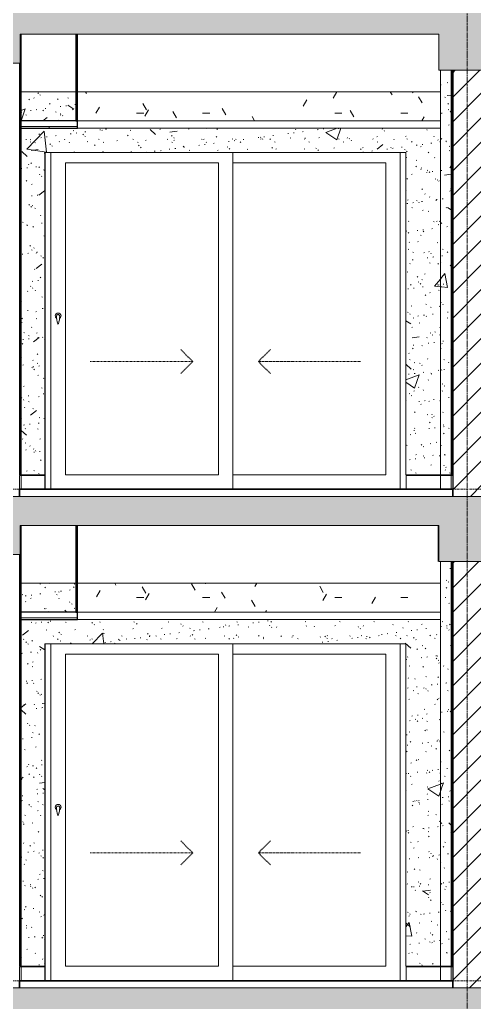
# Model space of a CAD drawing. Header units: millimetres. Extents: x -92143 to -2058, y -8802 to 35300.
# Drawn here: x -64837 to -61687, y 22450 to 29250 of the extents above; entities that cross this region are included whole.
import ezdxf

# ---------------------------------------------------------------- set-up
doc = ezdxf.new("R2010")
doc.units = ezdxf.units.MM
for name, pattern in [('Centre', [31.75, 6.35, -4.7625, 15.875, -4.7625]), ('Dash', [6.35, 3.175, -3.175]), ('Grid Line', [22.225, 12.7, -3.175, 3.175, -3.175])]:
    doc.linetypes.add(name, pattern=pattern)
for name, color, linetype, lineweight in [('0-1', 7, 'Continuous', 5), ('A-CLNG', 13, 'Continuous', 9), ('A-CLNG-1', 250, 'Continuous', 25), ('A-CLNG-2', 7, 'Continuous', 9), ('A-CLNG-PATT-2', 7, 'Continuous', 9), ('A-CLNG-PATT-3', 254, 'Continuous', 18), ('A-DETL-GENF-1', 7, 'Continuous', 9), ('A-DETL-THIN', 151, 'Continuous', 9), ('A-DOOR', 31, 'Continuous', 9), ('A-DOOR-FRAM', 31, 'Continuous', 9), ('A-DOOR-GLAZ', 31, 'Continuous', 9), ('A-DOOR-HDLN', 31, 'Dash', 18), ('A-FLOR-1', 10, 'Continuous', 35), ('A-FLOR-HRAL', 11, 'Continuous', 9), ('A-FLOR-HRAL-1', 253, 'Continuous', 18), ('A-FLOR-HRAL-2', 9, 'Continuous', 9), ('A-FLOR-LEVL-2', 51, 'Centre', 9), ('A-WALL-3', 113, 'Continuous', 25), ('A-WALL-PATT-1', 7, 'Continuous', 9), ('A-WALL-PATT-2', 9, 'Continuous', 9), ('A-WALL-PATT-4', 111, 'Continuous', 9), ('I-WALL-1', 250, 'Continuous', 25), ('I-WALL-2', 7, 'Continuous', 9), ('S-BEAM-2', 7, 'Continuous', 9), ('S-BEAM-3', 10, 'Continuous', 35), ('S-GRID-1', 1, 'Grid Line', 9)]:
    doc.layers.add(name, color=color, linetype=linetype, lineweight=lineweight)
pattern_1 = [(45, (-51987.05, 14125), (-79.5495, 79.5495), [])]
pattern_2 = [(50, (-51987.05, 14125), (1093.104, -95.634), [114.3, -1257.3]), (355, (-51987, 14125), (-211.46, 1146.34), [91.44, -1005.84]), (100.451, (-51896, 14117), (881.656, 1050.7), [97.14, -1068.54]), (46.184, (-51987, 14429.8), (1626.475, -252.26), [171.45, -1885.95]), (96.636, (-51851.5, 14408.8), (1424.42, 1484.57), [145.71, -1602.81]), (351.184, (-51987, 14429.8), (1424.43, 1484.55), [137.16, -1508.76]), (21, (-51834.65, 14353.6), (909.686, -613.59), [114.3, -1257.3]), (326, (-51834.7, 14353.6), (370.81, 1105.13), [91.44, -1005.84]), (71.451, (-51758.8, 14302.5), (1280.503, 491.53), [97.14, -1068.54]), (37.5, (-51987.05, 14125), (18.531, 507.33), [50.292, -943.356, 50.292, -970.788, -1009.65]), (37.5, (-51987.05, 14125), (18.531, 507.33), [-2014.728, 50.292, -959.358]), (7.5, (-51987.05, 14125), (400.918, 601.084), [50.292, -531.876, 50.292, -920.496, -384.81]), (7.5, (-51987.05, 14125), (400.918, 601.084), [-1552.956, 50.292, -334.518]), (327.5, (-52326.9, 14125), (813.545, -34.374), [50.292, -330.708, 50.292, -1138.428, -1577.34]), (327.5, (-52326.9, 14125), (813.545, -34.374), [-1569.72, 50.292, -1527.048]), (317.5, (-52479.3, 14125), (888.775, 152.56), [50.292, -445.008, 50.292, -739.14, -1120.14]), (317.5, (-52479.3, 14125), (888.775, 152.56), [-1284.73, 50.29, -1069.85])]
pattern_3 = [(37.5, (-51987.05, 14125), (-4.7995, 146.8239), [5.029, -110.795, 5.029, -124.511, -123.825]), (37.5, (-51987.05, 14125), (-4.7995, 146.8239), [-245.364, 5.029, -118.796]), (7.5, (-51987.05, 14125), (134.8574, 215.0472), [5.029, -57.455, 5.029, -99.365, -40.005]), (7.5, (-51987.05, 14125), (134.8574, 215.0472), [-166.878, 5.029, -34.976]), (327.5, (-52080.78, 14125), (237.29776, 0.4316), [5.029, -33.071, 5.029, -132.131, -179.07]), (327.5, (-52080.78, 14125), (237.29776, 0.4316), [-175.26, 5.029, -174.041]), (317.5, (-52080.78, 14125), (229.067, 66.8792), [5.029, -14.021, 5.029, -84.887, -102.87]), (317.5, (-52080.78, 14125), (229.067, 66.8792), [-108.966, 5.029, -97.841])]
pattern_4 = [(0, (-51987.05, 14125), (1219.2, 304.8), [50.292, -864.108, 50.292, -864.108, -4876.8]), (0, (-51987.05, 14125), (1219.2, 304.8), [-1828.8, 50.292, -1778.508, 50.292, -864.108, -2133.6]), (0, (-51987.05, 14125), (1219.2, 304.8), [-4572, 50.292, -559.308, 50.292, -1473.708]), (120, (-51529.85, 14277.4), (-873.5645, 903.458), [50.292, -864.108, 50.292, -5740.908]), (120, (-51529.85, 14277.4), (-873.5645, 903.458), [-964.692, -864.108, 50.292, -1778.508, -3048]), (120, (-51529.85, 14277.4), (-873.5645, 903.458), [-3657.6, 50.292, -864.108, 50.292, -2083.308]), (120, (-51529.85, 14277.4), (-873.5645, 903.458), [-4622.292, -559.308, 50.292, -1473.708]), (240, (-51377.45, 14887), (-345.6355, -1208.258), [50.292, -864.108, 50.292, -5740.908]), (240, (-51377.45, 14887), (-345.6355, -1208.258), [-964.692, -864.108, 50.292, -1778.508, -3048]), (240, (-51377.45, 14887), (-345.6355, -1208.258), [-3657.6, 50.292, -864.108, 50.292, -2083.308]), (240, (-51377.45, 14887), (-345.6355, -1208.258), [-4622.292, -559.308, 50.292, -1473.708])]
pattern_5 = [(0, (-51987.05, 14125), (609.6, 152.4), [50.292, -406.908, 50.292, -406.908, -2438.4]), (0, (-51987.05, 14125), (609.6, 152.4), [-914.4, 50.292, -864.108, 50.292, -406.908, -1066.8]), (0, (-51987.05, 14125), (609.6, 152.4), [-2286, 50.292, -254.508, 50.292, -711.708]), (120, (-51758.45, 14201.2), (-436.7823, 451.7291), [50.292, -406.908, 50.292, -2845.308]), (120, (-51758.45, 14201.2), (-436.7823, 451.7291), [-507.492, -406.908, 50.292, -864.108, -1524]), (120, (-51758.45, 14201.2), (-436.7823, 451.7291), [-1828.8, 50.292, -406.908, 50.292, -1016.508]), (120, (-51758.45, 14201.2), (-436.7823, 451.7291), [-2336.292, -254.508, 50.292, -711.708]), (240, (-51682.25, 14506), (-172.8177, -604.1291), [50.292, -406.908, 50.292, -406.908, -2438.4]), (240, (-51682.25, 14506), (-172.8177, -604.1291), [-914.4, 50.292, -864.108, 50.292, -406.908, -1066.8]), (240, (-51682.25, 14506), (-172.8177, -604.1291), [-2286, 50.292, -254.508, 50.292, -711.708])]
pattern_6 = [(45, (-51987.05, 14125), (-84.8528, 84.8528), [])]

# ---------------------------------------------------------------- blocks, each defined once
blk = doc.blocks.new('NCV_TKTC_KET CAU_rvt-1-TKCS_MẶT CẮT E')
at = {"layer": 'S-BEAM-2'}
for p, q in [((-64446.9, 28750), (-64826.9, 28750)), ((-61921.9, 28750), (-64436.9, 28750)), ((-64446.9, 25350), (-64826.9, 25350)), ((-61921.9, 25350), (-64436.9, 25350))]:
    blk.add_line(p, q, dxfattribs=at)
at = {"layer": 'S-BEAM-3'}
blk.add_line((-61934.4, 25750), (-61934.4, 25500), dxfattribs=at)
blk = doc.blocks.new('Railing - Railing-999613-TKCS_MẶT CẮT E')
at = {"layer": 'A-FLOR-HRAL-1'}
for p, q in [((-61836.9, 22695), (-61846.9, 22695)), ((-61846.9, 22695), (-61846.9, 22600)), ((-61836.9, 22600), (-61836.9, 22695)), ((-61846.9, 22600), (-61836.9, 22600))]:
    blk.add_line(p, q, dxfattribs=at)
at = {"layer": 'A-FLOR-HRAL-2'}
for p, q in [((-62160.3, 22600), (-62160.3, 22695)), ((-62160.3, 22695), (-61921.9, 22695)), ((-61921.9, 22600), (-61921.9, 22695)), ((-61921.9, 22695), (-61846.9, 22695))]:
    blk.add_line(p, q, dxfattribs=at)
blk = doc.blocks.new('Railing - Railing-999612-TKCS_MẶT CẮT E')
at = {"layer": 'A-FLOR-HRAL-1'}
for p, q in [((-64826.9, 22695), (-64836.9, 22695)), ((-64836.9, 22695), (-64836.9, 22600)), ((-64826.9, 22600), (-64826.9, 22695)), ((-64836.9, 22600), (-64826.9, 22600))]:
    blk.add_line(p, q, dxfattribs=at)
blk = doc.blocks.new('Railing - Railing-915969-TKCS_MẶT CẮT E')
at = {"layer": 'A-FLOR-HRAL-2'}
for p, q in [((-64826.9, 5695), (-64662.4, 5695)), ((-64662.4, 5695), (-64662.4, 5600))]:
    blk.add_line(p, q, dxfattribs=at)
blk = doc.blocks.new('CL_01-VÁCH DỰNG THẠCH CAO CĂN HỘ LOẠI 1-5A2 - CL_01-VÁCH DỰNG THẠCH CAO CĂN HỘ LOẠI 1A-5-V60-TKCS_MẶT CẮT E')
at = {"layer": 'A-CLNG-PATT-3'}
h = blk.add_hatch(dxfattribs=at)
h.set_pattern_fill('FP_2', color=256, style=0, pattern_type=2)
h.set_pattern_definition(pattern_5)
h.paths.add_polyline_path([(-63641.8, 25150), (-61921.9, 25150), (-61921.9, 25350), (-64436.9, 25350), (-64436.9, 25150)])
at = {"layer": 'A-CLNG-1'}
for p, q in [((-64446.9, 25750), (-64446.9, 25150)), ((-64436.9, 25150), (-64436.9, 25750)), ((-64446.9, 25150), (-64436.9, 25150))]:
    blk.add_line(p, q, dxfattribs=at)
blk = doc.blocks.new('NCV_TKTC_TANG 6 - 8_rvt-1-TKCS_MẶT CẮT E')
at = {"layer": 'A-CLNG-PATT-2'}
h = blk.add_hatch(dxfattribs=at)
h.set_pattern_fill('FP_12', color=256, style=0, pattern_type=2)
h.set_pattern_definition(pattern_4)
h.paths.add_polyline_path([(-64436.9, 25100), (-64436.9, 25110), (-64836.9, 25110), (-64836.9, 25100)])
at = {"layer": 'A-WALL-PATT-1'}
h = blk.add_hatch(dxfattribs=at)
h.set_pattern_fill('FP_5', color=256, style=0, pattern_type=2)
h.set_pattern_definition(pattern_1)
h.paths.add_polyline_path([(-64836.9, 22700), (-64826.9, 22700), (-64826.9, 25750), (-64832.3, 25750), (-64832.3, 25550), (-64836.9, 25550), (-64836.9, 23022.2)])
h = blk.add_hatch(dxfattribs=at)
h.set_pattern_fill('FP_5', color=256, style=0, pattern_type=2)
h.set_pattern_definition(pattern_1)
h.paths.add_polyline_path([(-61846.9, 22700), (-61836.9, 22700), (-61836.9, 25500), (-61846.9, 25500), (-61846.9, 23022.2)])
at = {"layer": 'A-WALL-PATT-2'}
h = blk.add_hatch(dxfattribs=at)
h.set_pattern_fill('FP_7', color=256, style=0, pattern_type=2)
h.set_pattern_definition(pattern_2)
h.paths.add_polyline_path([(-61911.9, 22700), (-61911.9, 25500), (-61921.9, 25500), (-61921.9, 22700)])
h = blk.add_hatch(dxfattribs=at)
h.set_pattern_fill('FP_6', color=256, style=0, pattern_type=2)
h.set_pattern_definition(pattern_3)
h.paths.add_polyline_path([(-61911.9, 22700), (-61911.9, 25500), (-61921.9, 25500), (-61921.9, 22700)])
h = blk.add_hatch(dxfattribs=at)
h.set_pattern_fill('FP_7', color=256, style=0, pattern_type=2)
h.set_pattern_definition(pattern_2)
h.paths.add_polyline_path([(-61846.9, 22700), (-61846.9, 25500), (-61911.9, 25500), (-61911.9, 22700)])
h = blk.add_hatch(dxfattribs=at)
h.set_pattern_fill('FP_6', color=256, style=0, pattern_type=2)
h.set_pattern_definition(pattern_3)
h.paths.add_polyline_path([(-61846.9, 22700), (-61846.9, 25500), (-61911.9, 25500), (-61911.9, 22700)])
h = blk.add_hatch(dxfattribs=at)
h.set_pattern_fill('FP_7', color=256, style=0, pattern_type=2)
h.set_pattern_definition(pattern_2)
h.paths.add_polyline_path([(-64662.4, 22700), (-64662.4, 24930), (-62162.4, 24930), (-62162.4, 22700), (-61921.9, 22700), (-61921.9, 25100), (-64826.9, 25100), (-64826.9, 22700)])
h.paths.add_polyline_path([(-64705, 25150), (-64446.9, 25150), (-64446.9, 25350), (-64826.9, 25350), (-64826.9, 25150)])
h = blk.add_hatch(dxfattribs=at)
h.set_pattern_fill('FP_6', color=256, style=0, pattern_type=2)
h.set_pattern_definition(pattern_3)
h.paths.add_polyline_path([(-64662.4, 22700), (-64662.4, 24930), (-62162.4, 24930), (-62162.4, 22700), (-61921.9, 22700), (-61921.9, 25100), (-64826.9, 25100), (-64826.9, 22700)])
h.paths.add_polyline_path([(-64705, 25150), (-64446.9, 25150), (-64446.9, 25350), (-64826.9, 25350), (-64826.9, 25150)])
at = {"layer": 'A-CLNG-1'}
for p, q in [((-64436.9, 25150), (-64836.9, 25150)), ((-64836.9, 25150), (-64836.9, 25100)), ((-64836.9, 25100), (-64436.9, 25100)), ((-64436.9, 25100), (-64436.9, 25150))]:
    blk.add_line(p, q, dxfattribs=at)
at = {"layer": 'A-CLNG-2'}
for p, q in [((-64436.9, 25110), (-64836.9, 25110)), ((-64436.9, 25150), (-61921.9, 25150)), ((-61921.9, 25100), (-64436.9, 25100))]:
    blk.add_line(p, q, dxfattribs=at)
at = {"layer": 'A-FLOR-1'}
for p, q in [((-61836.9, 22600), (-64836.9, 22600)), ((-64836.9, 22600), (-64836.9, 22550)), ((-61836.9, 22550), (-61836.9, 22600))]:
    blk.add_line(p, q, dxfattribs=at)
at = {"layer": 'I-WALL-1'}
for p, q in [((-64826.9, 22700), (-64826.9, 25750)), ((-64836.9, 25550), (-64836.9, 22700)), ((-61846.9, 25500), (-61846.9, 22700)), ((-61836.9, 22700), (-61836.9, 25500)), ((-64836.9, 22700), (-64826.9, 22700)), ((-61846.9, 22700), (-61836.9, 22700))]:
    blk.add_line(p, q, dxfattribs=at)
at = {"layer": 'I-WALL-2'}
for p, q in [((-61921.9, 22700), (-61921.9, 25500)), ((-64662.4, 22700), (-64662.4, 24930)), ((-64662.4, 24930), (-62162.4, 24930)), ((-62162.4, 24930), (-62162.4, 22700)), ((-64826.9, 22700), (-64662.4, 22700)), ((-62162.4, 22700), (-61921.9, 22700)), ((-61911.9, 22700), (-61921.9, 22700)), ((-61911.9, 22700), (-61846.9, 22700))]:
    blk.add_line(p, q, dxfattribs=at)
at = {"layer": 'A-CLNG'}
blk.add_blockref('CL_01-VÁCH DỰNG THẠCH CAO CĂN HỘ LOẠI 1-5A2 - CL_01-VÁCH DỰNG THẠCH CAO CĂN HỘ LOẠI 1A-5-V60-TKCS_MẶT CẮT E', (0, 0), dxfattribs=at)
at = {"layer": 'A-FLOR-HRAL'}
for name, p in [('Railing - Railing-999612-TKCS_MẶT CẮT E', (0, 0)), ('Railing - Railing-915969-TKCS_MẶT CẮT E', (0, 17000)), ('Railing - Railing-999613-TKCS_MẶT CẮT E', (0, 0))]:
    blk.add_blockref(name, p, dxfattribs=at)
blk = doc.blocks.new('CL_01-VÁCH DỰNG THẠCH CAO CĂN HỘ LOẠI 1-5A2 - CL_01-VÁCH DỰNG THẠCH CAO CĂN HỘ LOẠI 1A-5-V67-TKCS_MẶT CẮT E')
at = {"layer": 'A-CLNG-PATT-3'}
h = blk.add_hatch(dxfattribs=at)
h.set_pattern_fill('FP_2', color=256, style=0, pattern_type=2)
h.set_pattern_definition(pattern_5)
h.paths.add_polyline_path([(-62408.7, 28550), (-61921.9, 28550), (-61921.9, 28750), (-64436.9, 28750), (-64436.9, 28550), (-63641.8, 28550)])
at = {"layer": 'A-CLNG-1'}
for p, q in [((-64446.9, 29150), (-64446.9, 28550)), ((-64436.9, 28550), (-64436.9, 29150)), ((-64446.9, 28550), (-64436.9, 28550))]:
    blk.add_line(p, q, dxfattribs=at)
blk = doc.blocks.new('NCV_TKTC_TANG 6 - 8_rvt-2-TKCS_MẶT CẮT E')
at = {"layer": 'A-CLNG-PATT-2'}
h = blk.add_hatch(dxfattribs=at)
h.set_pattern_fill('FP_12', color=256, style=0, pattern_type=2)
h.set_pattern_definition(pattern_4)
h.paths.add_polyline_path([(-64436.9, 28500), (-64436.9, 28510), (-64836.9, 28510), (-64836.9, 28500)])
at = {"layer": 'A-WALL-PATT-1'}
h = blk.add_hatch(dxfattribs=at)
h.set_pattern_fill('FP_5', color=256, style=0, pattern_type=2)
h.set_pattern_definition(pattern_1)
h.paths.add_polyline_path([(-64836.9, 26100), (-64826.9, 26100), (-64826.9, 29150), (-64832.3, 29150), (-64832.3, 28950), (-64836.9, 28950), (-64836.9, 26674.6)])
h = blk.add_hatch(dxfattribs=at)
h.set_pattern_fill('FP_5', color=256, style=0, pattern_type=2)
h.set_pattern_definition(pattern_1)
h.paths.add_polyline_path([(-61846.9, 26100), (-61836.9, 26100), (-61836.9, 28900), (-61846.9, 28900), (-61846.9, 26674.6)])
at = {"layer": 'A-WALL-PATT-2'}
h = blk.add_hatch(dxfattribs=at)
h.set_pattern_fill('FP_7', color=256, style=0, pattern_type=2)
h.set_pattern_definition(pattern_2)
h.paths.add_polyline_path([(-61911.9, 26100), (-61911.9, 28900), (-61921.9, 28900), (-61921.9, 26100)])
h = blk.add_hatch(dxfattribs=at)
h.set_pattern_fill('FP_6', color=256, style=0, pattern_type=2)
h.set_pattern_definition(pattern_3)
h.paths.add_polyline_path([(-61911.9, 26100), (-61911.9, 28900), (-61921.9, 28900), (-61921.9, 26100)])
h = blk.add_hatch(dxfattribs=at)
h.set_pattern_fill('FP_7', color=256, style=0, pattern_type=2)
h.set_pattern_definition(pattern_2)
h.paths.add_polyline_path([(-61846.9, 26100), (-61846.9, 28900), (-61911.9, 28900), (-61911.9, 26100)])
h = blk.add_hatch(dxfattribs=at)
h.set_pattern_fill('FP_6', color=256, style=0, pattern_type=2)
h.set_pattern_definition(pattern_3)
h.paths.add_polyline_path([(-61846.9, 26100), (-61846.9, 28900), (-61911.9, 28900), (-61911.9, 26100)])
h = blk.add_hatch(dxfattribs=at)
h.set_pattern_fill('FP_7', color=256, style=0, pattern_type=2)
h.set_pattern_definition(pattern_2)
h.paths.add_polyline_path([(-64662.4, 26100), (-64662.4, 28330), (-62162.4, 28330), (-62162.4, 26100), (-61921.9, 26100), (-61921.9, 28500), (-64826.9, 28500), (-64826.9, 26100)])
h.paths.add_polyline_path([(-64826.9, 28550), (-64446.9, 28550), (-64446.9, 28750), (-64826.9, 28750)])
h = blk.add_hatch(dxfattribs=at)
h.set_pattern_fill('FP_6', color=256, style=0, pattern_type=2)
h.set_pattern_definition(pattern_3)
h.paths.add_polyline_path([(-64662.4, 26100), (-64662.4, 28330), (-62162.4, 28330), (-62162.4, 26100), (-61921.9, 26100), (-61921.9, 28500), (-64826.9, 28500), (-64826.9, 26100)])
h.paths.add_polyline_path([(-64826.9, 28550), (-64446.9, 28550), (-64446.9, 28750), (-64826.9, 28750)])
at = {"layer": 'A-CLNG-1'}
for p, q in [((-64436.9, 28550), (-64836.9, 28550)), ((-64836.9, 28550), (-64836.9, 28500)), ((-64836.9, 28500), (-64436.9, 28500)), ((-64436.9, 28500), (-64436.9, 28550))]:
    blk.add_line(p, q, dxfattribs=at)
at = {"layer": 'A-CLNG-2'}
for p, q in [((-64436.9, 28510), (-64836.9, 28510)), ((-64436.9, 28550), (-61921.9, 28550)), ((-61921.9, 28500), (-64436.9, 28500))]:
    blk.add_line(p, q, dxfattribs=at)
at = {"layer": 'A-FLOR-1'}
for p, q in [((-61836.9, 26000), (-64836.9, 26000)), ((-64836.9, 26000), (-64836.9, 25950)), ((-61836.9, 25950), (-61836.9, 26000))]:
    blk.add_line(p, q, dxfattribs=at)
at = {"layer": 'I-WALL-1'}
for p, q in [((-64826.9, 26100), (-64826.9, 29150)), ((-64836.9, 28950), (-64836.9, 26100)), ((-61846.9, 28900), (-61846.9, 26100)), ((-61836.9, 26100), (-61836.9, 28900)), ((-64836.9, 26100), (-64826.9, 26100)), ((-61846.9, 26100), (-61836.9, 26100))]:
    blk.add_line(p, q, dxfattribs=at)
at = {"layer": 'I-WALL-2'}
for p, q in [((-61921.9, 26100), (-61921.9, 28900)), ((-64662.4, 26100), (-64662.4, 28330)), ((-64662.4, 28330), (-62162.4, 28330)), ((-62162.4, 28330), (-62162.4, 26100)), ((-64826.9, 26100), (-64662.4, 26100)), ((-62162.4, 26100), (-61921.9, 26100)), ((-61911.9, 26100), (-61921.9, 26100)), ((-61911.9, 26100), (-61846.9, 26100))]:
    blk.add_line(p, q, dxfattribs=at)
at = {"layer": 'A-CLNG'}
blk.add_blockref('CL_01-VÁCH DỰNG THẠCH CAO CĂN HỘ LOẠI 1-5A2 - CL_01-VÁCH DỰNG THẠCH CAO CĂN HỘ LOẠI 1A-5-V67-TKCS_MẶT CẮT E', (0, 0), dxfattribs=at)
at = {"layer": 'A-FLOR-HRAL'}
for name, p in [('Railing - Railing-999612-TKCS_MẶT CẮT E', (0, 3400)), ('Railing - Railing-915969-TKCS_MẶT CẮT E', (0, 20400)), ('Railing - Railing-999613-TKCS_MẶT CẮT E', (0, 3400))]:
    blk.add_blockref(name, p, dxfattribs=at)
blk = doc.blocks.new('DEG_02-DEG_03 - DEG_02-2500x2400mm-CỬA ĐI 02 CÁNH TRƯỢT-V79-TKCS_MẶT CẮT E')
at = {"layer": 'A-DOOR'}
for p, q in [((-38760.3, 5600), (-38760.3, 7930)), ((-39920.3, 5700), (-39920.3, 7860)), ((-39920.3, 7860), (-38860.3, 7860)), ((-38860.3, 7860), (-38860.3, 5700)), ((-38860.3, 5700), (-39920.3, 5700))]:
    blk.add_line(p, q, dxfattribs=at)
at = {"layer": 'A-DOOR', "flags": 128}
blk.add_lwpolyline([(-39968.8, 6808.7), (-39968.8, 6808.7), (-39968.8, 6808.7), (-39968.8, 6808.7), (-39968.8, 6808.7), (-39968.9, 6808.7), (-39968.9, 6808.7), (-39968.9, 6808.7), (-39968.9, 6808.7), (-39968.9, 6808.7), (-39969, 6808.7), (-39969, 6808.7), (-39969, 6808.7), (-39969, 6808.7), (-39969.1, 6808.7), (-39969.1, 6808.7), (-39969.1, 6808.7), (-39969.2, 6808.7), (-39969.2, 6808.7), (-39969.3, 6808.7), (-39969.3, 6808.7), (-39969.4, 6808.7), (-39969.4, 6808.7), (-39969.5, 6808.7), (-39969.5, 6808.7), (-39969.6, 6808.7), (-39969.6, 6808.7), (-39969.7, 6808.7), (-39969.7, 6808.7), (-39969.8, 6808.7), (-39969.8, 6808.7), (-39969.9, 6808.7), (-39969.9, 6808.7), (-39970, 6808.7), (-39970.1, 6808.7), (-39970.1, 6808.7), (-39970.2, 6808.7), (-39970.2, 6808.7), (-39970.3, 6808.7), (-39970.4, 6808.7), (-39970.4, 6808.7), (-39970.5, 6808.7), (-39970.5, 6808.7), (-39970.6, 6808.7), (-39970.7, 6808.7), (-39970.7, 6808.7), (-39970.8, 6808.7), (-39970.8, 6808.7), (-39970.9, 6808.7), (-39970.9, 6808.7), (-39971, 6808.7), (-39971, 6808.7), (-39971.1, 6808.7), (-39971.1, 6808.7), (-39971.2, 6808.7), (-39971.2, 6808.7), (-39971.3, 6808.7), (-39971.3, 6808.7), (-39971.4, 6808.7), (-39971.4, 6808.7), (-39971.5, 6808.7), (-39971.5, 6808.7), (-39971.5, 6808.7), (-39971.6, 6808.7), (-39971.6, 6808.7), (-39971.6, 6808.7), (-39971.7, 6808.7), (-39971.7, 6808.7), (-39971.7, 6808.7), (-39971.7, 6808.7), (-39971.7, 6808.7), (-39971.8, 6808.7), (-39971.8, 6808.7), (-39971.8, 6808.7), (-39971.8, 6808.7), (-39971.8, 6808.7), (-39971.8, 6808.7)], dxfattribs=at)
at = {"layer": 'A-DOOR'}
for centre, radius, start, end in [((-39970.3, 6800), 20, 0, 180), ((-39970.3, 6800), 20, 180, 240), ((-39971.8, 6799.2), 9.45, 90, 180), ((-39968.8, 6799.2), 9.45, 0, 90), ((-39970.3, 6800), 20, 300, 0), ((-39816.5, 6799.2), 164.8, 180, 199.13397), ((-39969.9, 6746), 2.34, 199.13397, 261.03098), ((-39970.7, 6746), 2.34, 278.96902, 340.86603), ((-40124.1, 6799.2), 164.8, 340.86603, 0)]:
    blk.add_arc(centre, radius, start, end, dxfattribs=at)
at = {"layer": 'A-DOOR-FRAM'}
for p, q in [((-40060.3, 7930), (-40060.3, 5600)), ((-40020.3, 5600), (-40020.3, 7930)), ((-37600.3, 5600), (-37600.3, 7930)), ((-37560.3, 5695), (-37560.3, 5700))]:
    blk.add_line(p, q, dxfattribs=at)
at = {"layer": 'A-DOOR-GLAZ'}
for p, q in [((-37700.3, 7860), (-38760.3, 7860)), ((-37700.3, 5700), (-37700.3, 7860)), ((-38760.3, 5700), (-37700.3, 5700))]:
    blk.add_line(p, q, dxfattribs=at)
at = {"layer": 'A-DOOR-HDLN'}
for p, q in [((-39037.6, 6484.2), (-39122.4, 6569.1)), ((-38583.1, 6484.2), (-38498.2, 6569.1)), ((-39747.6, 6484.2), (-39037.6, 6484.2)), ((-39037.6, 6484.2), (-39122.4, 6399.4)), ((-38583.1, 6484.2), (-38498.2, 6399.4)), ((-37873.1, 6484.2), (-38583.1, 6484.2))]:
    blk.add_line(p, q, dxfattribs=at)

msp = doc.modelspace()

# ---------------------------------------------------------------- hatches: boundary and pattern name
at = {"layer": 'A-DETL-GENF-1'}
h = msp.add_hatch(color=256, dxfattribs=at)
h.paths.add_polyline_path([(-17535.3, 28750), (-17236.9, 28750), (-17236.9, 29350), (-33860.3, 29350), (-33860.3, 28900), (-33460.3, 28900), (-33460.3, 29150), (-30635.3, 29150), (-30635.3, 28950), (-30435.3, 28950), (-30435.3, 29150), (-25735.7, 29150), (-25735.7, 28900), (-25335.7, 28900), (-25335.7, 29150), (-22435.3, 29150), (-22435.3, 28950), (-22235.3, 28950), (-22235.3, 29150), (-17535.3, 29150), (-17535.3, 29109.5)])
h.paths.add_polyline_path([(-77935.7, 28750), (-77935.7, 29150), (-73233.6, 29150), (-73233.6, 28950), (-73033.3, 28950), (-73033.3, 29150), (-70108.5, 29150), (-70108.5, 28900), (-69708.5, 28900), (-69708.5, 29150), (-65032.3, 29150), (-65032.3, 28950), (-64832.3, 28950), (-64832.3, 29150), (-61933.6, 29150), (-61933.6, 28900), (-61533.6, 28900), (-61533.6, 29150), (-56833.3, 29150), (-56833.3, 28950), (-56633.3, 28950), (-56633.3, 29150), (-53733.2, 29150), (-53733.2, 28900), (-53333.2, 28900), (-53333.2, 29150), (-48635.6, 29150), (-48635.6, 28950), (-48435.6, 28950), (-48435.6, 29150), (-45535.3, 29150), (-45535.3, 28900), (-45134.4, 28900), (-45134.4, 29150), (-40434.4, 29150), (-40434.4, 28950), (-40234.4, 28950), (-40234.4, 29150), (-37335.6, 29150), (-37335.6, 28900), (-36935.6, 28900), (-36935.6, 29350), (-78233.3, 29350), (-78233.3, 28750)])
for points in [[(-77935.7, 25350), (-77935.7, 25750), (-73233.6, 25750), (-73233.6, 25550), (-73033.3, 25550), (-73033.3, 25750), (-70108.5, 25750), (-70108.5, 25500), (-69708.5, 25500), (-69708.5, 25750), (-65032.3, 25750), (-65032.3, 25550), (-64832.3, 25550), (-64832.3, 25750), (-61933.6, 25750), (-61933.6, 25500), (-61533.6, 25500), (-61533.6, 25750), (-56833.3, 25750), (-56833.3, 25550), (-56633.3, 25550), (-56633.3, 25750), (-53733.2, 25750), (-53733.2, 25500), (-53333.2, 25500), (-53333.2, 25750), (-48635.6, 25750), (-48635.6, 25550), (-48435.6, 25550), (-48435.6, 25750), (-45535.3, 25750), (-45535.3, 25500), (-45134.4, 25500), (-45134.4, 25750), (-40434.4, 25750), (-40434.4, 25550), (-40234.4, 25550), (-40234.4, 25750), (-37436.9, 25750), (-37436.9, 25500), (-37037.4, 25500), (-37037.4, 25750), (-33860.3, 25750), (-33860.3, 25500), (-33436.9, 25500), (-33436.9, 25750), (-30635.3, 25750), (-30635.3, 25550), (-30435.3, 25550), (-30435.3, 25750), (-25735.7, 25750), (-25735.7, 25500), (-25335.7, 25500), (-25335.7, 25750), (-22435.3, 25750), (-22435.3, 25550), (-22235.3, 25550), (-22235.3, 25750), (-17535.3, 25750), (-17535.3, 25350), (-17236.9, 25350), (-17236.9, 25950), (-78233.3, 25950), (-78233.3, 25350)], [(-17236.9, 21950), (-17236.9, 22550), (-78233.3, 22550), (-78233.3, 21950), (-77935.7, 21950), (-77935.7, 22350), (-73233.6, 22350), (-73233.6, 22150), (-73033.3, 22150), (-73033.3, 22350), (-70108.5, 22350), (-70108.5, 22100), (-69708.5, 22100), (-69708.5, 22350), (-65032.3, 22350), (-65032.3, 22150), (-64832.3, 22150), (-64832.3, 22350), (-61933.6, 22350), (-61933.6, 22100), (-61533.6, 22100), (-61533.6, 22350), (-56833.3, 22350), (-56833.3, 22150), (-56633.3, 22150), (-56633.3, 22350), (-53733.2, 22350), (-53733.2, 22100), (-53333.2, 22100), (-53333.2, 22350), (-48635.6, 22350), (-48635.6, 22150), (-48435.6, 22150), (-48435.6, 22350), (-45535.3, 22350), (-45535.3, 22100), (-45134.4, 22100), (-45134.4, 22350), (-40434.4, 22350), (-40434.4, 22150), (-40234.4, 22150), (-40234.4, 22350), (-37436.9, 22350), (-37436.9, 22100), (-37037.4, 22100), (-37037.4, 22350), (-33860.3, 22350), (-33860.3, 22100), (-33436.9, 22100), (-33436.9, 22350), (-30635.3, 22350), (-30635.3, 22150), (-30435.3, 22150), (-30435.3, 22350), (-25735.7, 22350), (-25735.7, 22100), (-25335.7, 22100), (-25335.7, 22350), (-22435.3, 22350), (-22435.3, 22150), (-22235.3, 22150), (-22235.3, 22350), (-17535.3, 22350), (-17535.3, 21950)]]:
    msp.add_hatch(color=256, dxfattribs=at).paths.add_polyline_path(points)
at = {"layer": 'A-WALL-PATT-4'}
h = msp.add_hatch(dxfattribs=at)
h.set_pattern_fill('FP_1', color=256, style=0, pattern_type=2)
h.set_pattern_definition(pattern_6)
h.paths.add_polyline_path([(-61636.9, 25950), (-61636.9, 28900), (-61836.9, 28900), (-61836.9, 25950), (-61792.2, 25950)])
h = msp.add_hatch(dxfattribs=at)
h.set_pattern_fill('FP_1', color=256, style=0, pattern_type=2)
h.set_pattern_definition(pattern_6)
h.paths.add_polyline_path([(-61792.2, 22550), (-61636.9, 22550), (-61636.9, 25500), (-61836.9, 25500), (-61836.9, 22550)])

# ---------------------------------------------------------------- linework, layer by layer
at = {"layer": 'A-DETL-THIN'}
for p, q in [((-64832.3, 28950), (-64832.3, 29150)), ((-64832.3, 29150), (-61933.6, 29150)), ((-61933.6, 29150), (-61933.6, 28900)), ((-65032.3, 28950), (-64832.3, 28950)), ((-61933.6, 28900), (-61533.6, 28900)), ((-37037.4, 25950), (-78233.3, 25950)), ((-64832.3, 25550), (-64832.3, 25750)), ((-64832.3, 25750), (-61933.6, 25750)), ((-61933.6, 25750), (-61933.6, 25500)), ((-65032.3, 25550), (-64832.3, 25550)), ((-61933.6, 25500), (-61533.6, 25500)), ((-37037.4, 22550), (-78233.3, 22550))]:
    msp.add_line(p, q, dxfattribs=at)
at = {"layer": 'A-FLOR-LEVL-2'}
for p, q in [((-92142.8, 26000), (-5549.7, 26000)), ((-92142.8, 22600), (-5549.7, 22600))]:
    msp.add_line(p, q, dxfattribs=at)
at = {"layer": 'A-WALL-3'}
for p, q in [((-61836.9, 28900), (-61836.9, 25950)), ((-61836.9, 25500), (-61836.9, 22550))]:
    msp.add_line(p, q, dxfattribs=at)
at = {"layer": 'S-GRID-1'}
msp.add_line((-61736.9, -3701.5), (-61736.9, 30542.5), dxfattribs=at)

# ---------------------------------------------------------------- block references
at = {"layer": '0-1'}
for name in ['NCV_TKTC_KET CAU_rvt-1-TKCS_MẶT CẮT E', 'NCV_TKTC_TANG 6 - 8_rvt-2-TKCS_MẶT CẮT E', 'NCV_TKTC_TANG 6 - 8_rvt-1-TKCS_MẶT CẮT E']:
    msp.add_blockref(name, (0, 0), dxfattribs=at)
at = {"layer": 'A-DOOR'}
for p in [(-24600, 20400), (-24600, 17000)]:
    msp.add_blockref('DEG_02-DEG_03 - DEG_02-2500x2400mm-CỬA ĐI 02 CÁNH TRƯỢT-V79-TKCS_MẶT CẮT E', p, dxfattribs=at)

doc.saveas('drawing.dxf')
